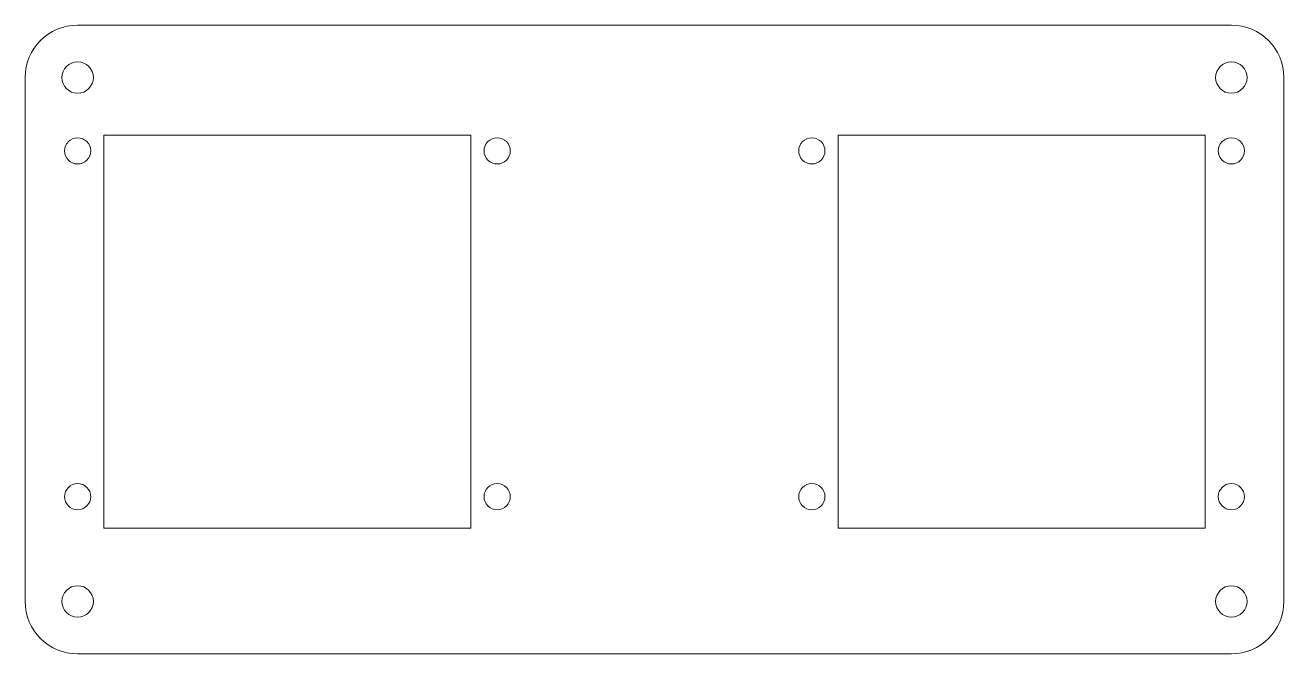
# Model space of a CAD drawing. Header units: millimetres. Extents: x 0 to 240, y 0 to 120.
import ezdxf

# ---------------------------------------------------------------- set-up
doc = ezdxf.new("R2010")
doc.units = ezdxf.units.MM
for name, color, linetype, lineweight in [('Frame', 1, 'CONTINUOUS', 0), ('Frame_MountingHoles', 1, 'CONTINUOUS', 0), ('JS_Hole', 1, 'CONTINUOUS', 0), ('JS_MountingHoles', 1, 'CONTINUOUS', 0)]:
    doc.layers.add(name, color=color, linetype=linetype, lineweight=lineweight)

# ---------------------------------------------------------------- blocks, each defined once
blk = doc.blocks.new('Joystick')
at = {"layer": 'JS_Hole'}
for p, q in [((5, 79), (75, 79)), ((5, 79), (5, 76)), ((75, 79), (75, 76)), ((5, 4), (5, 76)), ((75, 76), (75, 4)), ((75, 4), (5, 4))]:
    blk.add_line(p, q, dxfattribs=at)
at = {"layer": 'JS_MountingHoles'}
for centre in [(0, 76), (80, 76), (0, 10), (80, 10)]:
    blk.add_circle(centre, 2.5, dxfattribs=at)

msp = doc.modelspace()

# ---------------------------------------------------------------- linework, layer by layer
at = {"layer": 'Frame'}
for p, q in [((10, 120), (230, 120)), ((0, 10), (0, 110)), ((240, 110), (240, 10)), ((230, 0), (10, 0))]:
    msp.add_line(p, q, dxfattribs=at)
for centre, start, end in [((10, 110), 90, 180), ((230, 110), 0, 90), ((10, 10), 180, 270), ((230, 10), 270, 0)]:
    msp.add_arc(centre, 10, start, end, dxfattribs=at)
at = {"layer": 'Frame_MountingHoles'}
for centre in [(10, 110), (230, 110), (10, 10), (230, 10)]:
    msp.add_circle(centre, 3, dxfattribs=at)

# ---------------------------------------------------------------- block references
at = {"layer": 'JS_Hole'}
for p in [(10, 20), (150, 20)]:
    msp.add_blockref('Joystick', p, dxfattribs=at)

doc.saveas('drawing.dxf')
